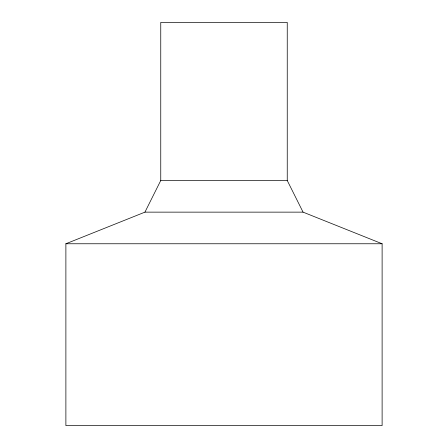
<?xml version="1.0" encoding="UTF-8"?>
<svg xmlns="http://www.w3.org/2000/svg" width="448" height="448" viewBox="0 0 448 448"><rect width="100%" height="100%" fill="white"/><g stroke="black" fill="none" stroke-linecap="round" stroke-linejoin="round"><path stroke-width="0.67" d="M144.939 212.139L160.754 180.516L160.754 22.4L287.246 22.4L287.246 180.516L303.061 212.139L382.116 243.762L382.116 425.6L65.884 425.6L65.884 243.762L144.939 212.139L303.061 212.139M160.754 180.516L287.246 180.516M65.884 243.762L382.116 243.762"/></g></svg>
